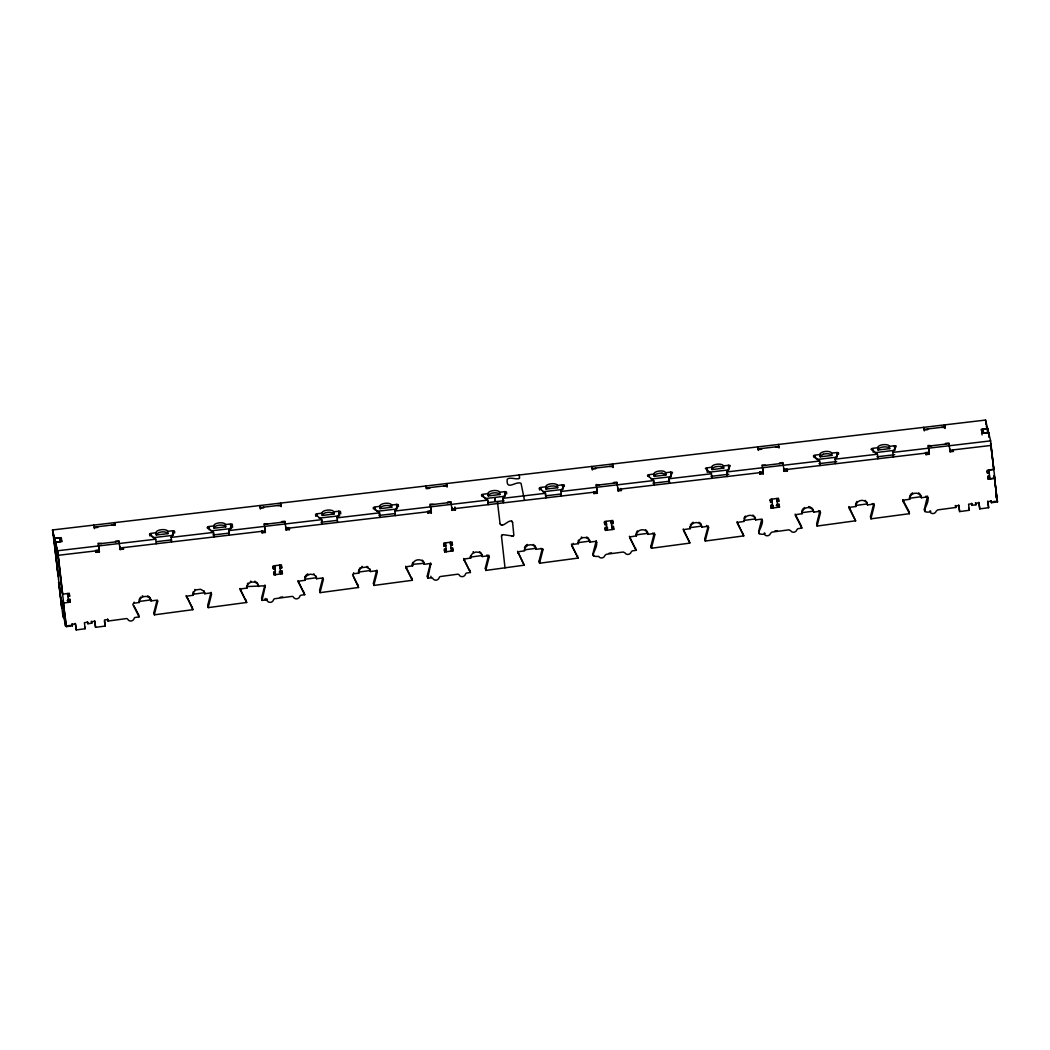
<?xml version="1.0" encoding="UTF-8"?>
<svg xmlns="http://www.w3.org/2000/svg" width="1050" height="1050" viewBox="0 0 1050 1050"><rect width="100%" height="100%" fill="white"/><g stroke="black" fill="none" stroke-linecap="round" stroke-linejoin="round"><path stroke-width="1.5" d="M463.759 558.482L470.413 572.499L466.909 572.972A1.667 1.522 -13.7 0 0 465.465 574.192L465.084 575.059A3.347 3.045 -13.7 0 1 459.769 575.768L459.217 575.033A1.667 1.522 -13.7 0 0 457.538 574.232L440.606 576.489A1.667 1.522 -13.7 0 0 439.163 577.71L438.782 578.576A3.347 3.045 -13.7 0 1 433.466 579.285L432.915 578.55A1.667 1.522 -13.7 0 0 431.235 577.749L427.744 578.222L430.697 564.152A1.693 1.536 -13.7 0 0 429.24 563.653L424.266 564.309L424.016 563.312A5.867 5.342 -13.7 0 0 423.819 562.354M505.011 567.866L501.48 536.038L503.068 534.634L513.109 536.117A1.68 1.522 -13.7 0 0 513.857 535.29L512.571 522.322C509.841 517.099 502.373 529.384 500.01 523.622M503.554 502.648L503.134 498.094L506.494 492.135A1.68 0.682 -5.3 0 0 504.669 491.663L499.695 492.253L499.905 494.537L488.289 495.902L488.079 493.618A5.828 2.389 -5.3 0 1 493.277 490.599A5.828 2.389 -5.3 0 1 499.629 492.253M994.691 479.167L994.179 475.466L997.5 501.887L991.423 502.701L991.253 501.178L987.945 501.624L988.628 507.701L979.755 508.883L979.086 502.806L975.765 503.252L975.936 504.774L972.09 505.286L971.919 503.764L968.612 504.21L969.294 510.287L959.621 511.573L958.939 505.509L955.631 505.956L955.802 507.465L937.676 509.906L936.219 511.127A3.347 3.058 -13.7 0 1 929.972 511.967C918.448 513.384 929.749 504.866 927.885 497.346M524.514 500.377L521.049 483.328C516.036 480.598 506.074 491.452 507.202 479.325C510.077 475.637 522.217 482.803 519.028 475.02M909.471 497.293L909.733 499.275L904.759 499.944A1.68 1.536 -13.7 0 0 903.879 500.312L903.276 501.677L909.313 513.266A1.654 1.509 -13.7 0 1 909.418 513.686L870.988 518.831L870.489 516.823A1.667 1.522 -13.7 0 1 870.516 516.377L873.81 503.541L874.217 505.221M893.301 456.75A1.667 0.682 -5.3 0 0 893.288 456.947L892.867 452.235L896.241 446.237A1.641 0.669 -5.3 0 0 894.416 445.764L889.442 446.342A5.841 2.389 -5.3 0 0 883.05 444.688A5.841 2.389 -5.3 0 0 877.826 447.72L872.839 448.298A1.693 0.696 -5.3 0 0 871.342 449.164L871.395 449.741M265.217 586.464L262.054 600.416L265.545 599.944A1.667 1.522 -13.7 0 1 267.225 600.758L267.789 601.492A3.347 3.045 -13.7 0 0 273.092 600.771L273.473 599.918A1.667 1.522 -13.7 0 1 274.929 598.697L291.848 596.426A1.667 1.522 -13.7 0 1 293.527 597.227L294.092 597.962A3.347 3.045 -13.7 0 0 299.394 597.253L299.775 596.387A1.667 1.522 -13.7 0 1 301.232 595.166L304.723 594.707L298.082 580.676M596.426 541.406C598.658 548.848 586.989 557.616 598.605 556.356A3.347 3.058 -13.7 0 0 604.852 555.516L606.296 554.295L623.227 552.024L624.908 552.825A3.347 3.058 -13.7 0 0 631.155 551.998L632.113 550.909L636.09 550.305L629.449 536.288M762.116 519.199C764.374 526.601 752.653 535.474 764.282 534.161M171.596 541.747L171.36 539.674M139.151 599.983L139.282 599.458A5.88 5.355 -13.7 0 1 139.466 598.946M376.753 570.137L373.446 582.973A1.667 1.522 -13.7 0 0 373.433 583.419L373.918 585.428L412.361 580.283L405.72 566.265M542.168 549.006L539.136 560.779A1.667 1.522 -13.7 0 0 539.122 561.212L539.608 563.233L578.051 558.088L571.41 544.058M156.962 600.613L153.943 612.373A1.68 1.536 -13.7 0 0 153.917 612.819M264.889 585.126L261.581 597.962L262.054 600.416M322.652 578.419L319.633 590.179A1.667 1.522 -13.7 0 0 319.607 590.625M373.918 585.428A1.667 1.522 -13.7 0 1 373.944 584.981L377.239 572.158L376.346 570.99A1.693 1.536 -13.7 0 0 375.414 570.859L370.44 571.528A5.854 5.329 -13.7 0 0 369.167 568.732L366.227 567.079L361.961 567.643A5.854 5.329 -13.7 0 0 359.467 570.045L358.837 573.077L353.876 573.746A1.693 1.536 -13.7 0 0 353.273 573.93A1.654 1.509 -13.7 0 0 352.564 574.613L358.536 587.488L320.106 592.646L319.712 590.52M539.608 563.233A1.667 1.522 -13.7 0 1 539.634 562.787L542.929 549.951A1.68 1.536 -13.7 0 0 541.104 548.664L541.012 548.323M596.256 540.737L592.961 553.56L593.434 556.028M683.274 529.069L689.916 543.099L651.472 548.244A1.667 1.522 -13.7 0 1 651.499 547.798L654.793 534.962A1.667 1.522 -13.7 0 0 652.969 533.676L652.798 533.006M737.1 521.863L743.741 535.881L705.298 541.039A1.667 1.522 -13.7 0 1 705.311 540.592L708.619 527.756A1.68 1.536 -13.7 0 0 706.781 526.457L706.545 525.459M761.591 519.908L758.651 531.366L759.111 533.82M855.592 520.787L817.163 526.05A1.667 1.522 -13.7 0 1 817.189 525.604L820.483 512.768A1.667 1.522 -13.7 0 0 818.659 511.481L818.488 510.799M870.988 518.831A1.667 1.522 -13.7 0 1 871.001 518.398L874.296 505.562A1.627 1.483 -13.7 0 0 874.125 505.011A1.68 1.536 -13.7 0 0 872.471 504.262L867.51 504.932L867.182 503.449A5.867 5.342 -13.7 0 0 866.355 501.559M927.57 496.059L924.341 509.171L924.801 511.626M501.48 536.038L501.952 534.831M835.524 463.549L835.104 458.994L838.451 453.036L838.569 454.178M193.292 591.741L193.095 592.266A5.867 5.342 -13.7 0 0 192.911 594.274L193.161 595.271L188.186 595.941A1.654 1.509 -13.7 0 0 186.874 596.82L192.859 609.683L154.416 614.827L154.022 612.701M358.969 569.546L358.785 570.058A5.867 5.342 -13.7 0 0 358.601 572.066L358.837 573.077M412.794 562.341L412.611 562.852A5.867 5.342 -13.7 0 0 412.361 564.388M647.64 476.096L647.64 475.256A1.654 0.682 -5.3 0 1 649.084 474.652L654.058 474.075A5.88 2.402 -5.3 0 1 657.654 471.332A5.88 2.402 -5.3 0 1 664.414 471.502L665.674 472.697L665.884 474.981L654.268 476.346L654.058 474.075M305.156 576.752L305.392 576.253A5.893 5.368 -13.7 0 1 305.642 575.754M213.504 533.361L213.832 536.773A1.667 0.682 -5.3 0 1 213.938 536.957L213.518 532.403L171.15 537.39A1.667 0.682 -5.3 0 1 171.163 537.193L174.523 531.234A1.627 0.669 -5.3 0 0 174.169 530.906L173.919 530.827A1.68 0.682 -5.3 0 0 172.699 530.762L167.724 531.352A5.828 2.389 -5.3 0 0 161.306 529.699A5.828 2.389 -5.3 0 0 156.109 532.717L150.531 533.426A1.68 0.682 -5.3 0 0 149.625 534.174L149.796 535.881M229.031 531.72L228.926 530.578A1.667 0.682 -5.4 0 1 228.952 530.381L232.312 524.436L231.42 523.963A1.68 0.682 -5.3 0 0 230.488 523.963L225.501 524.541L225.724 526.824L214.108 528.189L213.885 525.919A5.828 2.389 -5.3 0 1 219.096 522.887A5.828 2.389 -5.3 0 1 225.448 524.554M487.699 501.06L488.014 504.486A1.667 0.682 -5.2 0 1 488.132 504.669L487.699 500.102L394.905 511.035A1.667 0.682 -5.3 0 1 394.931 510.838L398.291 504.879A1.68 0.682 -5.3 0 0 397.097 504.381L391.492 504.998A5.854 2.402 -5.3 0 0 385.114 503.331A5.854 2.402 -5.3 0 0 379.877 506.363L374.889 506.953A1.68 0.682 -5.3 0 0 374.01 507.163L373.393 507.819L379.391 512.663L379.811 517.23A1.667 0.682 -5.2 0 1 379.929 517.414L379.496 512.846L337.129 517.847A1.667 0.682 -5.4 0 1 337.155 517.637L340.515 511.691A1.68 0.682 -5.3 0 0 339.308 511.192L333.703 511.796A5.854 2.389 -5.3 0 0 327.324 510.129A5.854 2.389 -5.3 0 0 322.088 513.174L317.113 513.752A1.68 0.682 -5.3 0 0 315.617 514.618L315.774 516.337M539.543 489.983L539.385 488.263A1.693 0.696 -5.3 0 1 540.908 487.384L545.856 486.819A5.841 2.389 -5.3 0 1 551.079 483.788A5.841 2.389 -5.3 0 1 557.458 485.441L562.446 484.864A1.641 0.669 -5.3 0 1 564.244 485.323L560.897 491.334L561.317 496.046A1.667 0.682 -5.2 0 1 561.343 495.849M669.546 483.105A1.667 0.682 -5.4 0 0 669.519 483.302L669.099 478.748A1.667 0.682 -5.4 0 1 669.113 478.538L672.472 472.592A1.693 0.696 -5.3 0 0 672.302 472.356A1.627 0.669 -5.3 0 0 670.648 472.119L665.674 472.697M819.984 465.386A1.641 0.669 -5.3 0 1 820.089 465.57L819.669 461.002L726.876 471.936A1.667 0.682 -5.3 0 1 726.902 471.739L730.262 465.78A1.627 0.669 -5.3 0 0 728.438 465.308L723.45 465.898A5.88 2.402 -5.3 0 0 717.097 464.218A5.88 2.402 -5.3 0 0 711.834 467.263L706.86 467.854A1.654 0.682 -5.3 0 0 705.416 468.458L711.349 473.563A1.641 0.669 -5.2 0 1 711.467 473.747L711.887 478.314A1.641 0.669 -5.3 0 0 711.782 478.131M247.354 584.023L248.01 583.078M140.018 597.949L140.779 597.069M306.902 574.481L307.387 574.14A5.723 5.211 -13.7 0 1 307.886 573.851M513.109 536.117L511.928 536.077M823.2 454.243L820.68 455.595A5.814 2.376 -5.3 0 0 820.247 456.803L831.876 455.438L831.653 453.154A5.841 2.389 -5.3 0 0 825.261 451.487A5.841 2.389 -5.3 0 0 820.05 454.519L815.062 455.109A1.693 0.696 -5.3 0 0 813.566 455.976L813.671 457.117M54.771 538.348L59.745 537.679L60.69 541.603L55.729 542.259L54.771 538.348L55.453 544.425L52.5 529.961L985.556 420.066L990.622 440.869L993.812 469.416L987.197 470.295L987.538 473.34L989.192 473.117L988.706 471.096L987.053 471.319L987.538 473.34M993.851 469.298L988.877 469.967L989.861 478.813L994.836 478.144L990.688 443.546M68.276 599.314L69.93 599.091L70.271 602.122L63.643 603.015L57.763 553.284L62.003 591.478L62.659 594.169L69.274 593.276L69.615 596.308L67.961 596.531M67.476 594.523L69.129 594.3L69.615 596.308M279.589 566.094L281.256 565.884L281.741 567.893L280.088 568.116M605.994 522.375L604.341 522.598L604.826 524.606L606.493 524.383L605.994 522.375L606.309 525.158M770.031 500.391L771.684 500.167L772.17 502.189L770.516 502.412L770.175 499.38L778.457 498.264L778.798 501.296L777.144 501.519L776.659 499.511L778.312 499.288L778.798 501.296M273.459 569.008L275.113 568.785L274.627 566.764L272.961 566.987L273.459 569.008L273.118 565.963L281.4 564.861L281.741 567.893M444.111 546.144L445.777 545.921L445.279 543.9L443.625 544.123L444.111 546.144L443.769 543.099L452.064 541.997L452.406 545.029L450.739 545.252L450.253 543.231L451.907 543.021L452.406 545.029M613.121 523.491L611.454 523.714L610.969 521.706L612.622 521.482L613.121 523.491L612.78 520.459L604.485 521.574L604.826 524.606M275.428 571.567L273.774 571.778L274.116 574.822L282.397 573.707L282.056 570.675L280.402 570.898M446.079 548.704L444.426 548.914L444.767 551.959L453.049 550.843L452.708 547.811L451.054 548.034M606.795 527.166L605.141 527.389L605.482 530.421L613.764 529.318L613.423 526.273L611.769 526.496M772.485 504.971L770.831 505.194L771.172 508.226L779.454 507.111L779.113 504.079L777.459 504.302M989.507 475.899L987.853 476.109L988.194 479.154L994.822 478.262M67.134 600.469L69.786 600.114L70.271 602.122M279.142 572.066L281.899 571.699L282.397 573.707M607.753 528.045L604.997 528.413L605.482 530.421M773.443 505.837L770.687 506.205L771.172 508.226M776.199 505.47L778.969 505.102L779.454 507.111M154.416 614.827A1.68 1.536 -13.7 0 1 154.429 614.381L157.671 601.283A1.667 1.522 -13.7 0 0 156.214 600.246L150.938 600.915L150.688 599.918L139.086 601.466L139.335 602.477L134.059 603.212A1.667 1.522 -13.7 0 0 132.877 604.603L138.915 616.468A1.667 1.522 -13.7 0 1 139.033 616.888L135.056 617.492A1.68 1.522 -13.7 0 0 134.085 618.581L133.704 619.434A3.347 3.045 -13.7 0 1 127.838 619.408A1.667 1.522 -13.7 0 0 126.157 618.607L108.032 621.049L107.546 619.028M192.911 594.274L204.514 592.712L204.75 593.722L209.724 593.053A1.693 1.536 -13.7 0 1 210.656 593.184L211.549 594.352L208.254 607.189A1.667 1.522 -13.7 0 0 208.228 607.622L246.671 602.477L240.03 588.459M246.763 585.572A5.867 5.342 -13.7 0 0 246.671 586.582L263.55 585.847A1.693 1.536 -13.7 0 1 265.02 586.359L265.322 586.871M320.106 592.646A1.667 1.522 -13.7 0 1 320.119 592.2L323.413 579.364A1.667 1.522 -13.7 0 0 321.891 578.051L316.627 578.734L316.378 577.723L304.776 579.285L305.025 580.296L299.749 581.018A1.693 1.536 -13.7 0 0 298.567 582.697L304.605 594.274A1.667 1.522 -13.7 0 1 304.723 594.707M358.601 572.066L370.191 570.518L370.44 571.528M412.387 564.375L424.016 563.312M524.212 565.189L485.783 570.439A1.667 1.522 -13.7 0 1 485.809 569.992L489.103 557.169A1.667 1.522 -13.7 0 0 487.581 555.857L482.304 556.539L482.068 555.529L470.466 557.091L470.715 558.088L465.439 558.823A1.693 1.536 -13.7 0 0 464.258 560.49L470.295 572.079A1.667 1.522 -13.7 0 1 470.413 572.499M524.291 549.872L535.881 548.323L536.13 549.321L541.104 548.664M578.484 540.133A5.893 5.368 -13.7 0 0 578.301 540.658L578.104 542.666L589.706 541.104L589.956 542.115L594.917 541.446A1.68 1.522 -13.7 0 1 596.137 541.734L596.689 542.469M652.969 533.676L647.994 534.345L647.745 533.334L636.156 534.883L636.392 535.894L630.827 536.747A1.68 1.536 -13.7 0 0 629.947 538.296L635.972 549.885A1.654 1.509 -13.7 0 1 636.09 550.305M689.797 542.666L683.76 531.09L684.128 529.948A1.68 1.522 -13.7 0 1 685.243 529.344L690.217 528.688L689.968 527.678L701.571 526.116L701.82 527.126L706.781 526.457M743.794 520.459L755.396 518.91L755.646 519.921L760.607 519.251A1.68 1.522 -13.7 0 1 761.828 519.54L762.379 520.275M764.282 534.161A3.347 3.058 -13.7 0 0 770.543 533.321L771.986 532.101L788.918 529.83L790.584 530.631A3.347 3.058 -13.7 0 0 796.845 529.791L797.803 528.714L801.78 528.111A1.654 1.509 -13.7 0 0 801.662 527.678L795.624 516.101A1.68 1.536 -13.7 0 1 796.53 514.539L802.082 513.699L801.846 512.689L813.435 511.14L813.684 512.137L818.659 511.481M855.487 520.472L849.45 508.896L849.817 507.754A1.68 1.522 -13.7 0 1 850.933 507.15L855.908 506.481L855.658 505.483L867.261 503.921L867.51 504.932M909.484 498.264L921.086 496.716L921.322 497.726L926.297 497.057A1.68 1.522 -13.7 0 1 927.517 497.346L928.069 498.081M258.576 586.517C257.972 581.136 249.848 580.427 247.603 585.034A5.814 5.289 -13.7 0 0 246.973 588.066L242.012 588.735A1.693 1.536 -13.7 0 0 241.132 589.102L240.516 590.467L246.553 602.057A1.667 1.522 -13.7 0 1 246.671 602.477M424.266 564.309C423.662 558.928 415.538 558.232 413.28 562.839A5.814 5.289 -13.7 0 0 412.663 565.871L407.702 566.528A1.693 1.536 -13.7 0 0 406.809 566.908L406.206 568.273L412.243 579.849A1.667 1.522 -13.7 0 1 412.361 580.283M589.956 542.115A5.854 5.342 -13.7 0 0 578.97 540.632L578.353 543.664L573.379 544.333A1.68 1.536 -13.7 0 0 572.499 544.701L571.896 546.079L577.933 557.655A1.654 1.509 -13.7 0 1 578.051 558.088M755.633 519.921A5.854 5.342 -13.7 0 0 754.359 517.138A5.88 5.355 -13.7 0 0 752.509 515.826A5.854 5.342 -13.7 0 0 744.66 518.438L744.043 521.469L739.069 522.139A1.68 1.536 -13.7 0 0 738.189 522.506L737.586 523.871L743.623 535.461A1.654 1.509 -13.7 0 1 743.741 535.881M55.125 543.073L53.183 534.489L62.685 614.303L63.551 617.886L62.869 611.822L65.546 626.049L70.507 625.38M280.153 597.293L282.634 596.964M609.039 553.232L611.52 552.904M774.729 531.038L777.21 530.696M992.998 501.677L995.492 501.349M63.171 600.994L66.334 626.64L72.411 625.826L72.24 624.304L75.561 623.857L76.23 629.934L85.103 628.74L84.42 622.676L87.728 622.23L87.898 623.739L91.744 623.227L91.573 621.718L94.881 621.272L95.563 627.336L105.236 626.049L104.554 619.972L107.861 619.526L108.032 621.049M96.403 550.266L98.897 549.977L99.382 551.998L96.062 552.379L95.576 550.371M261.555 530.814L262.054 532.836L265.374 532.442L264.154 523.674L267.632 523.95M433.611 504.407L430.133 504.131L431.353 512.886L427.954 512.951M452.012 510.116L455.424 510.064L454.913 507.032M281.111 506.651L280.98 505.129L260.229 507.57L260.374 509.092M426.208 488.014L446.959 485.572L447.103 487.095M52.5 529.961L54.561 538.414L61.202 537.626L61.517 538.965L59.863 539.162L60.165 540.396L61.819 540.199L62.147 541.538L55.506 542.325L57.986 555.332L99.238 550.476L98.162 543.231L101.653 543.506M982.078 434.884L981.789 431.839L983.456 431.655L983.154 430.421L981.487 430.618L981.172 429.266L987.617 428.518L988.037 433.072M213.885 525.919L208.307 526.614A1.68 0.682 -5.3 0 0 207.414 527.363L207.519 528.504M488.079 493.618L482.488 494.327A1.68 0.682 -5.3 0 0 481.596 495.075L481.701 496.217M831.653 453.154L836.64 452.563A1.641 0.669 -5.3 0 1 837.572 452.563L838.097 452.708A1.641 0.669 -5.3 0 1 838.438 453.036M156.109 532.717L156.319 535.001L167.934 533.636L167.724 531.352M322.088 513.174L322.298 515.445L333.913 514.08L333.703 511.796M379.877 506.363L380.087 508.646L391.702 507.281L391.492 504.998M545.856 486.819L546.066 489.09L557.681 487.725L557.471 485.441M711.834 467.263L712.058 469.547L723.673 468.182L723.45 465.898M877.826 447.72L878.036 449.991L889.652 448.626L889.442 446.342M98.332 543.9L119.07 541.459L119.214 542.968M264.311 524.344L285.062 521.903M451.041 502.359L430.303 504.801L430.434 506.323M596.282 485.244L617.033 482.803M762.274 465.701L783.011 463.26M928.253 446.145L948.99 443.704L949.134 445.226M153.09 537.679L173.119 535.329M210.879 530.88L231.525 528.491M319.069 518.136L339.727 515.747M376.858 511.324L396.887 508.974M485.061 498.579L505.089 496.23M542.837 491.781L562.879 489.418M651.039 479.036L671.383 476.648M708.829 472.224L728.858 469.875M817.031 459.493L837.06 457.131M874.808 452.681L894.836 450.319M55.506 542.325L57.566 550.764L155.741 539.201L156.161 543.769A1.667 0.682 -5.3 0 0 156.043 543.585M228.926 530.578L321.72 519.658L322.14 524.212A1.667 0.682 -5.3 0 0 322.022 524.029L321.707 520.616M545.475 494.261L545.79 497.674A1.641 0.669 -5.3 0 1 545.908 497.858L545.488 493.303L503.108 498.291A1.667 0.682 -5.3 0 1 503.134 498.094M560.897 491.492L653.691 480.559L653.796 481.701M669.099 478.748L711.467 473.747M835.078 459.191L877.459 454.204L877.879 458.758A1.641 0.669 -5.3 0 0 877.761 458.574M892.854 452.392L990.622 440.869M156.66 541.643L171.163 539.923M213.071 534.988L229.189 533.098M321.037 522.283L337.155 520.38M379.05 515.445L395.167 513.542M487.922 502.622L503.895 500.745M546.21 495.758L560.844 494.038M653.008 483.184L669.126 481.281M711.021 476.346L728.753 474.259M818.987 463.627L836.719 461.541M877.013 456.789L894.731 454.702M427.547 511.271L430.867 510.877L431.353 512.886M596.019 491.426L596.846 491.334L597.332 493.342L593.933 493.395M617.597 488.88L618.424 488.788M759.517 472.172L761.171 471.975M783.576 469.337L786.896 468.943L787.382 470.964L784.061 471.345L783.825 470.348M265.23 530.919L119.989 548.021L119.844 546.512M431.209 511.376L285.967 528.478L285.836 526.956M599.602 484.851L596.111 484.575L597.201 491.82L451.959 508.922L451.815 507.413M765.581 465.308L762.103 465.032L763.179 472.277L617.938 489.379L618.082 490.901L621.403 490.508L621.259 488.985M931.56 445.751L928.082 445.476L929.171 452.721L783.917 469.822L784.061 471.345M759.596 472.5L760.003 474.18L763.324 473.799L763.179 472.277M929.303 454.243L928.817 452.235L925.496 452.616L925.995 454.637L929.303 454.243L929.171 452.721M949.646 450.122L950.053 451.802L953.374 451.408L953.229 449.886M119.634 547.536L120.133 549.544L123.454 549.163L123.309 547.641M289.433 529.607L288.947 527.599L285.626 527.979L286.112 530.001L289.433 529.607L289.288 528.084M501.611 525.184L502.307 524.79M661.881 473.235L664.913 473.944A5.893 2.415 -5.3 0 1 665.949 474.981M720.562 466.515L722.085 466.883M254.664 581.214L255.727 581.674M332.942 513.043L329.923 512.334A5.88 2.402 -5.3 0 0 324.463 513.174L322.731 514.251A5.88 2.402 -5.3 0 0 322.298 515.445M367.067 566.423L368.077 566.987M147.564 595.836L148.562 596.4M871.342 449.164L877.341 454.02A1.641 0.669 -5.3 0 1 877.459 454.204M813.566 455.976L819.551 460.819A1.641 0.669 -5.3 0 1 819.669 461.002M539.385 488.263L545.37 493.119A1.641 0.669 -5.2 0 1 545.488 493.303M481.596 495.075L487.594 499.918A1.667 0.682 -5.3 0 1 487.699 500.102M207.414 527.363L213.399 532.219A1.667 0.682 -5.3 0 1 213.518 532.403M149.625 534.174L155.623 539.018A1.667 0.682 -5.3 0 1 155.741 539.201M647.587 475.519L653.678 480.506M315.617 514.618L321.707 519.606M422.349 560.136L423.386 561.409A5.867 5.342 -13.7 0 1 423.636 561.881M256.659 582.33L257.709 583.603M480.795 552.746L481.149 553.179A5.893 5.368 -13.7 0 1 481.438 553.626M266.739 598.736L267.291 599.471M908.933 511.678A1.654 1.509 -13.7 0 0 908.814 511.245L902.777 499.669M795.139 514.093L801.176 525.669A1.654 1.509 -13.7 0 1 801.294 526.089M517.584 551.276L524.226 565.294M517.663 551.604L524.107 564.874M353.404 576.371L358.05 585.48M186.204 595.665L192.36 607.674M133.901 605.758L138.416 614.447A1.667 1.522 -13.7 0 1 138.534 614.88M867.3 503.974L866.237 502.149A5.854 5.329 -13.7 0 0 856.524 503.449A5.854 5.329 -13.7 0 0 855.908 506.481M647.994 534.345L646.721 531.562A5.854 5.342 -13.7 0 0 638.531 531.103L637.022 532.862A5.867 5.342 -13.7 0 0 636.392 535.894M150.938 600.915C150.071 593.919 138.508 595.678 139.335 602.477M150.478 598.959L150.688 599.918M986.317 426.038L988.011 433.374M992.854 463.575L993.011 464.258M993.812 469.416L990.596 443.415L991.082 445.436L949.909 450.279L950.053 451.802M981.789 431.839L982.117 433.191L988.562 432.429L988.995 436.984M997.014 499.879L997.5 501.887M989.218 476.136L989.861 478.813M987.696 477.133L988.194 479.154M990.938 500.692L991.423 502.701M988.628 507.701L987.617 501.126M979.755 508.883L978.758 502.32M975.45 502.753L975.936 504.774M971.604 503.278L972.09 505.286M968.796 508.266L969.294 510.287M952.967 449.728L953.374 451.408M941.587 427.324L945.066 427.599L944.409 424.909L944.567 426.431M945.669 444.098L945.512 443.428L948.832 443.034L949.909 450.279L949.764 448.757M959.621 511.573L958.624 505.011M955.316 505.457L955.802 507.465M927.478 428.977L927.649 429.647L924.328 430.041L923.672 427.363M925.719 452.616L925.995 454.637M926.047 496.046L926.297 497.057M924.42 509.499L924.827 511.179M908.814 511.245L909.418 513.686M902.869 499.997L903.276 501.677M872.314 503.593L872.471 504.262M870.594 516.718L871.001 518.398M855.606 520.892L848.951 506.599M849.043 507.216L849.45 508.896M820.404 512.439L819.997 510.759L816.69 523.596A1.667 1.522 -13.7 0 0 816.677 524.029L817.163 526.05M816.782 523.924L817.189 525.604M801.176 525.669L801.78 528.111M778.431 444.465L779.087 447.142L775.609 446.867M795.388 515.091L795.624 516.101M779.691 463.641L779.52 462.971L782.841 462.577L783.917 469.822L783.786 468.313M777.144 504.656L777.801 507.334L776.803 498.488M761.499 448.534L761.657 449.203L758.336 449.597L757.693 446.906L757.837 448.429M772.183 505.312L772.826 508.003L771.842 499.157M762.838 471.778L763.324 473.799M759.741 472.159L760.003 474.18M758.73 531.707L759.137 533.374M737.179 522.204L737.586 523.871M708.212 526.076L704.826 538.571A1.667 1.522 -13.7 0 0 704.812 539.018L705.298 541.039M708.291 526.418L708.527 527.428M704.904 538.913L705.311 540.592M683.353 529.41L683.76 531.09M654.714 534.634L654.308 532.954L651 545.79A1.667 1.522 -13.7 0 0 650.987 546.236L651.472 548.244M651.092 546.118L651.499 547.798M620.918 488.499L621.403 490.508M612.452 464.008L613.108 466.699L609.617 466.423M629.528 536.616L629.934 538.296M617.925 490.232L618.082 490.901M613.699 483.197L613.541 482.527L616.862 482.134L617.938 489.379L617.807 487.856M613.279 527.297L613.764 529.318M595.508 468.077L595.678 468.746L592.357 469.14L591.701 466.462M606.493 527.52L607.149 530.197L606.152 521.351M593.749 491.715L594.024 493.736M593.04 553.901L593.447 555.581M578.104 542.666L578.353 543.664M573.143 543.322L573.3 544.005M571.738 545.409L571.896 546.079M542.601 548.612L542.85 549.622M539.227 561.107L539.634 562.787M512.571 522.322L511.704 520.944M497.398 501.506L500.076 523.871M489.024 556.828L488.617 555.148L485.323 567.984A1.667 1.522 -13.7 0 0 485.297 568.431M487.029 554.859L487.279 555.87M485.402 568.326L485.783 570.439M454.926 508.042L455.424 510.064M463.851 558.823L464.258 560.49M443.638 485.966L447.116 486.242L446.46 483.564L446.604 485.087M447.72 502.74L447.562 502.071L450.883 501.677L452.104 510.444M452.563 548.835L453.049 550.843M445.777 549.045L446.421 551.736L445.436 542.876M429.529 487.633L429.699 488.303L426.379 488.696L425.723 486.006M444.281 549.938L444.767 551.959M430.986 564.611L430.566 562.931L427.271 575.768L427.744 578.222M430.867 576.24L431.235 577.749M427.35 576.096L427.757 577.776M412.427 564.861L412.663 565.871M405.799 566.593L406.206 568.273M376.911 570.806L377.16 571.817M373.538 583.314L373.944 584.981M357.932 585.047L358.536 587.488M353.627 572.736L353.798 573.405M323.098 578.025L323.334 579.023M280.98 505.129L280.481 503.108L281.137 505.798L277.646 505.523M298.161 581.018L298.567 582.697M281.741 522.296L281.571 521.627L284.891 521.233L286.112 530.001M280.088 571.239L280.744 573.93L279.746 565.084M263.55 507.176L263.707 507.846L260.387 508.239L259.731 505.562L259.875 507.071M264.876 530.434L265.374 532.442M273.617 572.801L274.116 574.822M261.791 530.814L262.054 532.836M264.967 585.467L265.125 586.136M265.178 598.434L265.545 599.944M261.673 598.29L262.08 599.97M246.737 587.055L246.973 588.066M240.109 588.788L240.516 590.467M211.47 594.011L211.063 592.344L207.769 605.168A1.667 1.522 -13.7 0 0 207.743 605.614M207.848 605.509L208.228 607.622M192.242 607.254L192.859 609.683M186.296 596.006L186.703 597.686M157.408 600.206L157.644 601.217M123.047 547.483L123.454 549.163M138.416 614.447L139.033 616.888M134.124 602.136L134.282 602.805M114.634 524.186L114.502 522.664L114.988 524.672L94.251 527.113L94.382 528.636M111.668 525.066L115.146 525.341L114.502 522.664M115.749 541.839L115.592 541.17L118.912 540.776L120.133 549.544M97.558 526.732L97.729 527.402L94.408 527.796L93.752 525.105M105.236 626.049L104.396 620.996M95.563 627.336L94.566 620.773M91.258 621.219L91.744 623.227M87.412 621.731L87.898 623.739M84.604 626.732L85.103 628.74M76.23 629.934L75.233 623.359M67.961 599.668L68.618 602.346L67.62 593.499M71.925 623.805L72.411 625.826M61.661 588.446L61.819 589.116M57.593 573.366L58.249 576.043L53.721 536.471L58.078 575.374M58.577 582.212L61.74 607.963M59.417 587.265L59.574 587.934M813.684 512.137L812.411 509.368A5.867 5.342 -13.7 0 0 804.221 508.896L802.699 510.667A5.867 5.342 -13.7 0 0 802.082 513.699M701.82 527.126L700.547 524.344A5.854 5.329 -13.7 0 0 690.217 528.688M536.13 549.321L534.857 546.551A5.854 5.329 -13.7 0 0 524.528 550.883L519.566 551.552A1.68 1.522 -13.7 0 0 518.438 552.143L518.07 553.284M701.571 526.116L701.492 525.643A5.867 5.342 -13.7 0 0 701.203 524.685M535.881 548.323L535.815 547.851A5.893 5.368 -13.7 0 0 535.316 546.42M370.191 570.518L370.125 570.045A5.867 5.342 -13.7 0 0 369.6 568.614M204.514 592.712L204.435 592.239A5.867 5.342 -13.7 0 0 203.91 590.809M994.324 476.254L996.831 498.304L994.862 480.756M62.659 594.169L58.249 555.306L56.556 548.153L56.726 549.675M66.334 626.64L63 600.324L65.546 626.049M59.089 584.22L61.766 607.845M996.542 497.976L996.056 495.114L996.384 498.146M989.126 437.115L988.614 432.561L983.64 433.23L982.695 429.319L987.656 428.649L988.168 433.204M611.126 520.682L612.111 529.528M450.411 542.22L451.395 551.066M274.772 565.74L275.454 574.941M55.729 542.259L56.411 548.336M494.708 497.687L495.023 500.863L494.721 497.621M787.251 469.442L787.382 470.964M427.888 511.77L428.033 513.279M95.931 550.856L96.062 552.379M985.556 420.066L985.976 424.633M945.053 428.452L944.908 426.93L924.171 429.371L924.302 430.894M894.416 445.764L894.784 449.754M872.891 448.875L873.219 452.288M836.745 453.705L837.008 456.553M820.037 454.519L820.247 456.803M815.115 455.674L815.378 458.522M779.074 447.996L778.929 446.473L758.179 448.914L758.323 450.437M728.438 465.308L728.805 469.298M726.902 471.739L727.296 476.503A1.667 0.682 -5.3 0 1 727.322 476.293M706.913 468.418L707.28 472.408M670.648 472.119L671.029 476.109M669.113 478.538L669.428 481.963M653.678 481.517L654.111 485.113A1.641 0.669 -5.2 0 0 653.992 484.929M649.136 475.23L649.294 476.936M613.082 467.552L612.938 466.029L592.2 468.471L592.344 469.993M564.27 485.336L564.375 486.478M562.446 484.864L562.826 488.854M540.934 487.974L541.091 489.681M506.546 492.712L506.651 493.854M504.669 491.663L504.774 492.804M504.827 493.369L505.037 495.652M483.144 494.773L483.394 497.438M398.344 505.457L398.449 506.599M396.467 504.407L396.834 508.397M394.931 510.838L395.338 515.602A1.667 0.682 -5.3 0 1 395.351 515.393M374.942 507.517L375.191 510.182M373.393 507.819L373.498 508.961M340.567 512.256L340.725 513.975M338.691 511.219L339.058 515.209M337.155 517.637L337.549 522.401A1.667 0.682 -5.3 0 1 337.575 522.204M317.166 514.329L317.323 516.036M232.312 524.436L232.575 527.284M230.541 524.528L230.856 527.953M228.952 530.381L229.346 535.146A1.667 0.682 -5.3 0 1 229.373 534.949M208.963 527.074L209.226 529.922M174.576 531.812L174.681 532.954M172.699 530.762L172.856 532.468M172.909 533.046L173.066 534.752M171.163 537.193L171.478 540.606M151.174 533.872L151.423 536.537M57.566 550.764L57.986 555.332M54.561 538.414L54.981 542.968M928.883 449.676L929.027 451.198M762.904 469.232L763.035 470.754M596.912 488.775L597.056 490.298M597.201 491.82L597.332 493.342M503.212 499.433L503.317 500.574M430.933 508.331L431.064 509.854M264.941 527.874L265.086 529.397M98.963 547.431L99.107 548.953M99.238 550.476L99.382 551.998M878.036 449.991L878.456 448.796A5.893 2.415 -5.3 0 1 880.189 447.72L880.989 447.431A5.893 2.415 -5.3 0 1 889.731 448.626M546.066 489.09L546.499 487.896A5.893 2.415 -5.3 0 1 548.218 486.819L549.019 486.531A5.854 2.389 -5.3 0 1 557.681 487.725M214.108 528.189L214.226 527.389A5.854 2.389 -5.3 0 1 216.248 525.919L217.048 525.63A5.854 2.389 -5.3 0 1 225.711 526.824M909.733 499.275L910.35 496.243A5.854 5.342 -13.7 0 1 921.322 497.726M193.161 595.271L193.777 592.239A5.854 5.329 -13.7 0 1 196.271 589.851L200.537 589.273L203.49 590.94A5.854 5.329 -13.7 0 1 204.763 593.736M194.591 589.864A5.867 5.342 -13.7 0 1 195.037 589.47M246.067 600.036A1.667 1.522 -13.7 0 1 246.186 600.469M258.129 584.548A5.867 5.342 -13.7 0 1 258.326 585.506M250.359 581.385A5.867 5.342 -13.7 0 1 250.898 581.188M304.106 592.266A1.667 1.522 -13.7 0 1 304.224 592.686M315.748 575.833A5.893 5.368 -13.7 0 1 316.378 577.723M304.907 577.277A5.893 5.368 -13.7 0 1 305.091 576.765M306.009 575.295A5.893 5.368 -13.7 0 1 306.416 574.849M313.74 573.878A5.893 5.368 -13.7 0 1 314.239 574.179M305.025 580.283A5.854 5.329 -13.7 0 1 307.151 575.492L310.223 574.206L313.504 574.639A5.854 5.329 -13.7 0 1 316.627 578.734M359.52 568.549A5.867 5.342 -13.7 0 1 360.281 567.656M361.712 566.633A5.867 5.342 -13.7 0 1 362.25 566.396M411.758 577.841A1.667 1.522 -13.7 0 1 411.876 578.261M469.796 570.071A1.667 1.522 -13.7 0 1 469.914 570.491M481.674 554.098A5.893 5.368 -13.7 0 1 482.068 555.529M470.4 557.091A5.893 5.368 -13.7 0 1 470.387 556.119M473.012 551.946A5.893 5.368 -13.7 0 1 473.524 551.644M470.715 558.088A5.854 5.329 -13.7 0 1 472.841 553.298L475.913 552.011L479.181 552.444A5.854 5.329 -13.7 0 1 482.304 556.539M149.048 596.741A5.88 5.355 -13.7 0 1 149.809 597.555M150.111 598.014A5.88 5.355 -13.7 0 1 150.531 598.959M142.209 596.046A5.906 5.381 -13.7 0 1 142.721 595.809M479.456 551.696A5.775 5.263 -13.7 0 1 480.388 552.352M577.447 555.647A1.654 1.509 -13.7 0 1 577.553 556.067M589.076 539.214A5.841 5.329 -13.7 0 1 589.706 541.104M581.241 537.246A5.841 5.329 -13.7 0 1 581.753 536.996M586.596 537.023A5.841 5.329 -13.7 0 1 587.593 537.587M588.039 537.941A5.841 5.329 -13.7 0 1 588.446 538.335M635.486 547.864A1.654 1.509 -13.7 0 1 635.604 548.297M647.745 533.334A5.867 5.342 -13.7 0 0 647.364 531.904L647.128 531.431A5.893 5.368 -13.7 0 0 646.826 530.985M636.143 534.883A5.867 5.342 -13.7 0 1 636.339 532.875M689.968 527.678A5.867 5.342 -13.7 0 1 689.968 526.693M690.349 525.144A5.867 5.342 -13.7 0 1 690.598 524.646M691.254 523.701A5.867 5.342 -13.7 0 1 691.648 523.268M692.58 522.533A5.867 5.342 -13.7 0 1 693.092 522.244M700.665 523.766A5.867 5.342 -13.7 0 1 700.967 524.212M743.124 533.439A1.654 1.509 -13.7 0 1 743.242 533.872M754.766 517.007A5.841 5.329 -13.7 0 1 755.396 518.91M744.004 518.451A5.841 5.329 -13.7 0 1 744.739 516.941M745.093 516.495A5.841 5.329 -13.7 0 1 745.487 516.062M752.797 515.091A5.841 5.329 -13.7 0 1 753.283 515.393M754.123 516.141A5.841 5.329 -13.7 0 1 754.478 516.561M765.174 533.452A3.347 3.058 -13.7 0 1 764.347 532.888M813.435 511.14A5.867 5.342 -13.7 0 0 813.054 509.709L812.818 509.237A5.867 5.342 -13.7 0 0 812.516 508.777M801.832 512.689A5.867 5.342 -13.7 0 1 802.016 510.681L802.213 510.169A5.723 5.211 -13.7 0 1 802.462 509.657M803.959 507.898A5.867 5.342 -13.7 0 1 804.444 507.544M808.658 506.586A5.867 5.342 -13.7 0 1 810.311 507.045M811.322 507.609A5.867 5.342 -13.7 0 1 812.162 508.358M855.658 505.483A5.867 5.342 -13.7 0 1 855.855 503.475M856.288 502.438A5.867 5.342 -13.7 0 1 856.931 501.493M865.161 500.391A5.867 5.342 -13.7 0 1 865.607 500.745M920.692 495.285A5.841 5.329 -13.7 0 1 921.086 496.716M909.878 495.731A5.841 5.329 -13.7 0 1 910.127 495.233M910.783 494.288A5.841 5.329 -13.7 0 1 911.177 493.867M912.109 493.133A5.841 5.329 -13.7 0 1 912.608 492.844M918.487 492.883A5.841 5.329 -13.7 0 1 919.419 493.553M919.813 493.946A5.841 5.329 -13.7 0 1 920.456 494.812M930.864 511.258A3.347 3.058 -13.7 0 1 930.038 510.681M524.475 547.864A5.893 5.368 -13.7 0 1 525.21 546.354M525.564 545.895A5.893 5.368 -13.7 0 1 525.971 545.462M526.418 545.068A5.893 5.368 -13.7 0 1 527.415 544.438M533.334 544.477A5.893 5.368 -13.7 0 1 533.82 544.779M534.673 545.528A5.893 5.368 -13.7 0 1 535.028 545.961M645.632 529.804A5.893 5.368 -13.7 0 1 646.078 530.158M636.773 531.851A5.723 5.211 -13.7 0 1 637.429 530.906M698.972 522.283A5.893 5.368 -13.7 0 1 699.904 522.952M700.297 523.346A5.893 5.368 -13.7 0 1 700.652 523.766M802.764 509.171A5.723 5.211 -13.7 0 1 803.119 508.712M654.268 476.346A5.893 2.415 -5.3 0 1 654.701 475.151L655.725 474.403A5.893 2.415 -5.3 0 1 661.92 473.222M712.044 469.547A5.893 2.415 -5.3 0 1 712.478 468.339L713.501 467.591A5.893 2.415 -5.3 0 1 720.602 466.502M722.138 466.869A5.893 2.415 -5.3 0 1 723.726 468.182M823.174 454.256A5.814 2.376 -5.3 0 1 831.784 455.438M519.606 478.117A1.68 0.682 -5.3 0 1 518.857 478.524M156.319 535.001A5.814 2.376 -5.3 0 1 156.752 533.794L159.272 532.442A5.854 2.389 -5.3 0 1 164.824 531.969L166.963 532.599A5.88 2.402 -5.3 0 1 167.934 533.636M332.981 513.03A5.88 2.402 -5.3 0 1 333.966 514.08M379.391 512.663A1.667 0.682 -5.3 0 1 379.496 512.846M380.087 508.646A5.88 2.402 -5.3 0 1 380.507 507.439L382.239 506.363A5.88 2.402 -5.3 0 1 389.445 505.759L390.731 506.244A5.88 2.402 -5.3 0 1 391.755 507.281M488.289 495.902A5.814 2.376 -5.3 0 1 488.709 494.694L491.242 493.342A5.814 2.376 -5.3 0 1 499.8 494.537"/></g></svg>
